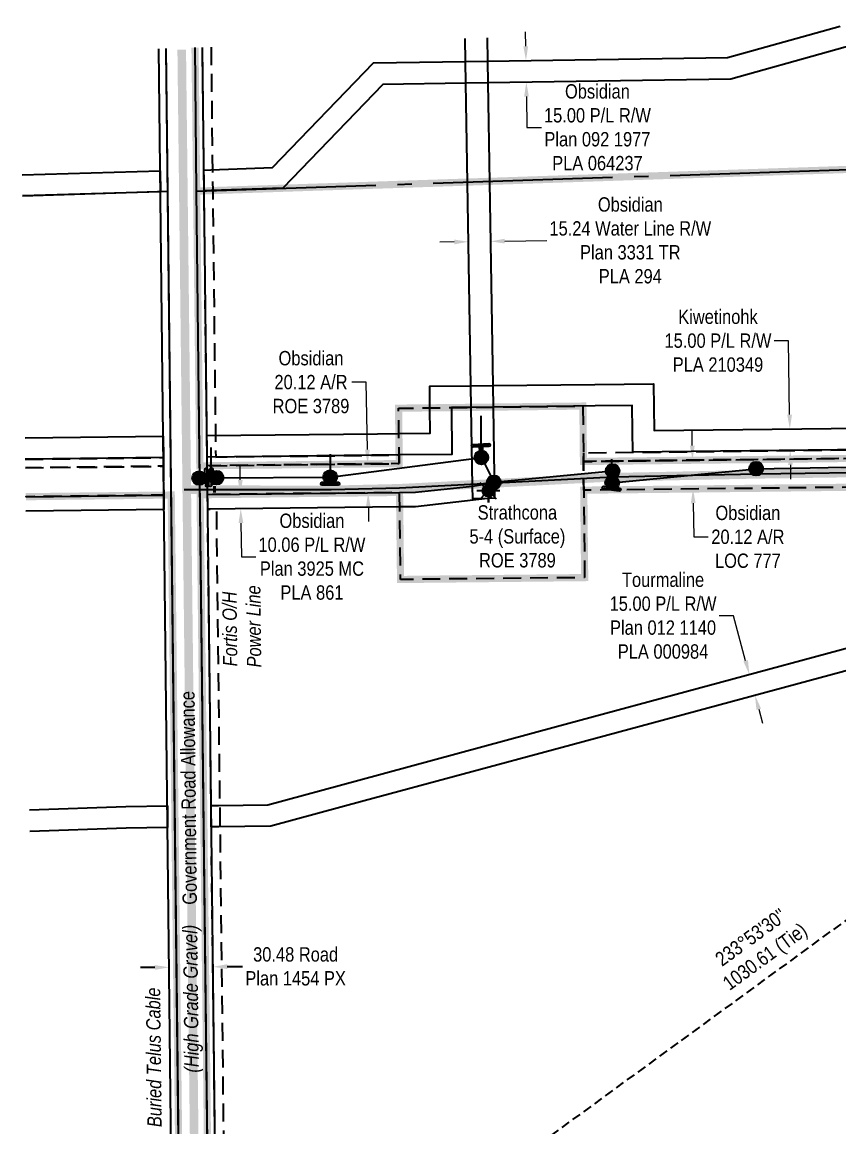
# Model space of a CAD drawing. Extents: x 646539 to 650487, y 5835910 to 5840542.
# Drawn here: x 647036 to 647605, y 5837879 to 5838649 of the extents above; entities that cross this region are included whole.
import ezdxf
from ezdxf.enums import TextEntityAlignment as Align

# ---------------------------------------------------------------- set-up
doc = ezdxf.new("R2010")
doc.units = 0
doc.header["$LTSCALE"] = 5
doc.header["$PDSIZE"] = 0.5
for name, pattern in [('CENTERLINEX3', [5, 2.5, -1, 0.5, -1]), ('foc-ACCESSROAD', [3.75, 2.5, -1.25]), ('foc-FLOWLINE', [3.75, 2.5, -1.25]), ('foc-QUARTERLINE', [33, 25, -3, 2, -3]), ('foc-TIELINE', [1.875, 1.25, -0.625])]:
    doc.linetypes.add(name, pattern=pattern)
doc.layers.get('Defpoints').update_dxf_attribs({"color": 9})
for name, color, linetype, lineweight in [('AS-GENERAL', 48, 'Continuous', 18), ('C-AR-T', 13, 'Continuous', 9), ('C-RW-T', 13, 'Continuous', 9), ('C-WS-T', 13, 'Continuous', 9), ('F-RW-T', 190, 'Continuous', 9), ('T-TEXT', 48, 'Continuous', 18)]:
    doc.layers.add(name, color=color, linetype=linetype, lineweight=lineweight)
for name, color, linetype in [('AS-POWER', 104, 'foc-POWER'), ('AS-POWER-EXISTING-ANC', 72, 'Continuous'), ('AS-POWER-EXISTING-PP', 72, 'Continuous'), ('AS-POWER-T', 104, 'Continuous'), ('AS-ROADS', 254, 'Continuous'), ('AS-SYMBOL', 7, 'Continuous'), ('AS-TELUS', 224, 'foc-TEL'), ('C-AR', 13, 'foc-ACCESSROAD'), ('C-RW', 13, 'Continuous'), ('C-WS', 13, 'foc-ACCESSROAD'), ('F-EZE', 190, 'foc-FLOWLINE'), ('F-RW', 190, 'Continuous'), ('F-WS-S', 8, 'Continuous'), ('L-QSEC', 8, 'foc-QUARTERLINE'), ('L-ROAD-T', 7, 'Continuous'), ('L-SEC', 7, 'Continuous'), ('L-TIE', 7, 'foc-TIELINE'), ('L-TIE-T', 7, 'Continuous'), ('L-TITLEDB', 4, 'Continuous'), ('L-TITLEDB-T', 4, 'Continuous')]:
    doc.layers.add(name, color=color, linetype=linetype)
doc.layers.add('AS-TRAPPER BOUNDARY', color=7, linetype='CENTERLINEX3', true_color=0xb85c00, transparency=0.6)
doc.styles.add('80CG', font='ARIALN.TTF', dxfattribs={"height": 10})
doc.styles.add('80L', font='ARIALN.TTF', dxfattribs={"height": 10})
doc.styles.add('80LS', font='ARIALNI.TTF', dxfattribs={"height": 10})
doc.styles.add('foc-LtypeFont', font='ARIALN.TTF', dxfattribs={"height": 7.35})
doc.linetypes.add('foc-POWER', pattern='A,6,-1,["P",foc-LtypeFont,S=0.2,R=0,X=-0.625,Y=-0.75],-1.24,4', length=12.24)
doc.linetypes.add('foc-POWER-NOLINE', pattern='A,0,-4,["P",foc-LtypeFont,S=0.2,R=0,X=-0.625,Y=-0.75],-8.24', length=12.24)
doc.linetypes.add('foc-TEL', pattern='A,2,-1,["T",foc-LtypeFont,S=0.2,R=0,X=-0.425,Y=-0.75],-1.24,8', length=12.24)
doc.linetypes.add('foc-TEL-NOLINE', pattern='A,0,-2,["T",foc-LtypeFont,S=0.2,R=0,X=-0.425,Y=-0.75],-10.24', length=12.24)
doc.dimstyles.new('Compass 5 000', dxfattribs={"dimscale": 5, "dimtxt": 9, "dimasz": 2, "dimexe": 0.2, "dimexo": 0.0625, "dimgap": 0.5, "dimtad": 0, "dimtih": 1, "dimtoh": 1, "dimzin": 0, "dimdsep": 46, "dimtxsty": '80CG', "dimcen": 0.1, "dimse1": 1, "dimse2": 1, "dimclrd": 256, "dimclrt": 256, "dimaunit": 1, "dimadec": 4, "dimazin": 0, "dimtfac": 0.06, "dimtofl": 0, "dimtmove": 0, "dimatfit": 1, "dimfxl": 0.2, "dimtolj": 1, "dimtzin": 0, "dimlwd": -1, "dimarcsym": 0})

# ---------------------------------------------------------------- blocks, each defined once
blk = doc.blocks.new('*D40')
at = {"layer": 'C-AR-T', "transparency": 16777216}
for p, q in [((647502.62, 5838354.05), (647502.47, 5838364.05)), ((647503.26, 5838313.93), (647503.63, 5838290.44)), ((647503.63, 5838290.44), (647513.63, 5838290.44))]:
    blk.add_line(p, q, dxfattribs=at)
for points in [[(647504.29, 5838354.08), (647500.96, 5838354.02), (647502.78, 5838344.05)], [(647504.92, 5838313.96), (647501.59, 5838313.9), (647503.1, 5838323.93)]]:
    blk.add_solid(points, dxfattribs=at)
at = {"layer": 'Defpoints', "color": 0, "transparency": 16777216}
for p in [(647693.38, 5838347.06), (647693.69, 5838326.94), (647503.1, 5838323.93)]:
    blk.add_point(p, dxfattribs=at)
at = {"layer": 'C-AR-T', "transparency": 16777216, "insert": (647541.36, 5838290.44), "char_height": 10, "attachment_point": 5, "style": '80CG'}
blk.add_mtext('\\A1;Obsidian\\P20.12 A/R\\PLOC 777', dxfattribs=at)
blk = doc.blocks.new('*D42')
at = {"layer": 'C-RW-T', "transparency": 16777216}
for p, q in [((647336.74, 5838495.97), (647326.74, 5838495.8)), ((647371.97, 5838496.54), (647401.26, 5838497.03))]:
    blk.add_line(p, q, dxfattribs=at)
for points in [[(647336.71, 5838497.63), (647336.76, 5838494.3), (647346.74, 5838496.13)], [(647371.94, 5838498.21), (647371.99, 5838494.88), (647361.97, 5838496.38)]]:
    blk.add_solid(points, dxfattribs=at)
at = {"layer": 'Defpoints', "color": 0, "transparency": 16777216}
for p in [(647361.97, 5838496.38), (647346.79, 5838492.77), (647362.02, 5838493.02)]:
    blk.add_point(p, dxfattribs=at)
at = {"layer": 'C-RW-T', "transparency": 16777216, "insert": (647459.44, 5838497.03), "char_height": 10, "attachment_point": 5, "style": '80CG'}
blk.add_mtext('\\A1;Obsidian\\P15.24 Water Line R/W\\PPlan 3331 TR\\PPLA 294', dxfattribs=at)
blk = doc.blocks.new('*D43')
at = {"layer": 'C-RW-T', "transparency": 16777216}
for p, q in [((647187.68, 5838330.12), (647187.53, 5838340.12)), ((647188.15, 5838300.1), (647188.51, 5838276.6)), ((647188.51, 5838276.6), (647198.51, 5838276.6))]:
    blk.add_line(p, q, dxfattribs=at)
for points in [[(647189.35, 5838330.15), (647186.01, 5838330.1), (647187.84, 5838320.12)], [(647189.81, 5838300.12), (647186.48, 5838300.07), (647187.99, 5838310.09)]]:
    blk.add_solid(points, dxfattribs=at)
at = {"layer": 'Defpoints', "color": 0, "transparency": 16777216}
for p in [(647229.12, 5838320.76), (647187.99, 5838310.09), (647229.28, 5838310.73)]:
    blk.add_point(p, dxfattribs=at)
at = {"layer": 'C-RW-T', "transparency": 16777216, "insert": (647237.6, 5838276.6), "char_height": 10, "attachment_point": 5, "style": '80CG'}
blk.add_mtext('\\A1;Obsidian\\P10.06 P/L R/W\\PPlan 3925 MC\\PPLA 861', dxfattribs=at)
blk = doc.blocks.new('*D45')
at = {"layer": 'C-WS-T', "transparency": 16777216}
for p, q in [((647275.49, 5838398.25), (647265.49, 5838398.25)), ((647276.25, 5838351.27), (647275.49, 5838398.25)), ((647276.9, 5838311.14), (647277.07, 5838301.14))]:
    blk.add_line(p, q, dxfattribs=at)
for points in [[(647277.92, 5838351.3), (647274.59, 5838351.25), (647276.41, 5838341.28)], [(647278.57, 5838311.16), (647275.24, 5838311.11), (647276.74, 5838321.13)]]:
    blk.add_solid(points, dxfattribs=at)
at = {"layer": 'Defpoints', "color": 0, "transparency": 16777216}
for p in [(647276.41, 5838341.28), (647280.62, 5838341.34), (647280.94, 5838321.2)]:
    blk.add_point(p, dxfattribs=at)
at = {"layer": 'C-WS-T', "transparency": 16777216, "insert": (647236.94, 5838398.25), "char_height": 10, "attachment_point": 5, "style": '80CG'}
blk.add_mtext('\\A1;Obsidian\\P20.12 A/R\\PROE 3789', dxfattribs=at)
blk = doc.blocks.new('*D49')
at = {"layer": 'Defpoints', "color": 0, "transparency": 16777216}
for p in [(647524.85, 5838189.77), (647542.41, 5838194.51), (647528.76, 5838175.29)]:
    blk.add_point(p, dxfattribs=at)
at = {"layer": 'F-RW-T', "transparency": 16777216}
for p, q in [((647531.34, 5838235.5), (647521.34, 5838235.5)), ((647539.8, 5838204.17), (647531.34, 5838235.5)), ((647548.92, 5838170.38), (647551.53, 5838160.73))]:
    blk.add_line(p, q, dxfattribs=at)
for points in [[(647541.41, 5838204.6), (647538.19, 5838203.73), (647542.41, 5838194.51)], [(647550.53, 5838170.82), (647547.31, 5838169.95), (647546.31, 5838180.03)]]:
    blk.add_solid(points, dxfattribs=at)
at = {"layer": 'F-RW-T', "transparency": 16777216, "insert": (647482.25, 5838235.5), "char_height": 10, "attachment_point": 5, "style": '80CG'}
blk.add_mtext('\\A1;Tourmaline\\P15.00 P/L R/W\\PPlan 012 1140\\PPLA 000984', dxfattribs=at)
blk = doc.blocks.new('*D50')
at = {"layer": 'Defpoints', "color": 0, "transparency": 16777216}
for p in [(647570.59, 5838365.63), (647834.12, 5838369.83), (647834.36, 5838354.84)]:
    blk.add_point(p, dxfattribs=at)
at = {"layer": 'F-RW-T', "transparency": 16777216}
for p, q in [((647569.61, 5838427.13), (647559.61, 5838427.13)), ((647570.43, 5838375.62), (647569.61, 5838427.13)), ((647570.99, 5838340.64), (647571.15, 5838330.64))]:
    blk.add_line(p, q, dxfattribs=at)
for points in [[(647572.1, 5838375.65), (647568.77, 5838375.6), (647570.59, 5838365.63)], [(647572.66, 5838340.67), (647569.32, 5838340.61), (647570.83, 5838350.64)]]:
    blk.add_solid(points, dxfattribs=at)
at = {"layer": 'F-RW-T', "transparency": 16777216, "insert": (647520.52, 5838427.13), "char_height": 10, "attachment_point": 5, "style": '80CG'}
blk.add_mtext('\\A1;Kiwetinohk\\P15.00 P/L R/W\\PPLA 210349', dxfattribs=at)
blk = doc.blocks.new('*D53')
at = {"layer": 'Defpoints', "color": 0, "transparency": 16777216}
for p in [(647137.52, 5838044.44), (647167.99, 5838044.79), (647168.61, 5837990.83)]:
    blk.add_point(p, dxfattribs=at)
at = {"layer": 'L-TITLEDB-T', "transparency": 16777216}
for p, q in [((647128.14, 5837990.37), (647118.14, 5837990.26)), ((647178.61, 5837990.95), (647189.18, 5837991.07))]:
    blk.add_line(p, q, dxfattribs=at)
for points in [[(647128.12, 5837992.04), (647128.16, 5837988.71), (647138.14, 5837990.49)], [(647178.59, 5837992.61), (647178.63, 5837989.28), (647168.61, 5837990.83)]]:
    blk.add_solid(points, dxfattribs=at)
at = {"layer": 'L-TITLEDB-T', "transparency": 16777216, "insert": (647226.24, 5837991.07), "char_height": 10, "attachment_point": 5, "style": '80CG'}
blk.add_mtext('\\A1;30.48 Road\\PPlan 1454 PX', dxfattribs=at)
blk = doc.blocks.new('*U35')
h = blk.add_hatch(color=255)
h.dxf.hatch_style = 1
edge = h.paths.add_edge_path()
edge.add_arc((0.08, 1.1), 0.2, -4.1454, 175.8546, ccw=False)
edge.add_line((0.28, 1.08), (0.19, -0.21))
edge.add_line((0.19, -0.21), (0.12, -1.11))
edge.add_arc((-0.08, -1.1), 0.2, 175.8546, 355.8546, ccw=False)
edge.add_line((-0.28, -1.08), (-0.12, 1.11))
h = blk.add_hatch(color=255)
h.dxf.hatch_style = 1
edge = h.paths.add_edge_path()
edge.add_arc((0.8, -0.06), 0.2, -94.1454, 85.8546, ccw=False)
edge.add_line((0.79, -0.26), (0.19, -0.21))
edge.add_line((0.19, -0.21), (0.21, 0.19))
edge.add_line((0.21, 0.19), (0.82, 0.14))
at = {"color": 255}
blk.add_lwpolyline([(-0.12, 1.11, -1), (0.28, 1.08), (0.19, -0.21), (0.12, -1.11, -1), (-0.28, -1.08)], format="xyb", close=True, dxfattribs=at)
at = {"color": 72, "const_width": 0.1, "flags": 128}
for points in [[(0.08, 1.1), (-0.08, -1.1)], [(0.8, -0.06), (0, 0)]]:
    blk.add_lwpolyline(points, dxfattribs=at)
at = {"color": 255, "flags": 128}
blk.add_lwpolyline([(0.82, 0.14, -1), (0.79, -0.26), (0.19, -0.21), (0.21, 0.19)], format="xyb", close=True, dxfattribs=at)
blk = doc.blocks.new('*U36')
h = blk.add_hatch(color=255)
h.dxf.hatch_style = 1
edge = h.paths.add_edge_path()
edge.add_arc((-1.05, -0.05), 0.2, 92.8978, 272.8978, ccw=False)
edge.add_line((-1.06, 0.15), (-0.21, 0.19))
edge.add_line((-0.21, 0.19), (-0.19, -0.21))
edge.add_line((-0.19, -0.21), (-1.04, -0.25))
h = blk.add_hatch(color=255)
h.dxf.hatch_style = 1
edge = h.paths.add_edge_path()
edge.add_arc((0.06, -1.1), 0.2, -177.1022, 2.8978, ccw=False)
edge.add_line((-0.14, -1.11), (-0.21, 0.19))
edge.add_line((-0.21, 0.19), (-0.26, 1.09))
edge.add_arc((-0.06, 1.1), 0.2, 2.8978, 182.8978, ccw=False)
edge.add_line((0.14, 1.11), (0.26, -1.09))
at = {"color": 255, "flags": 128}
blk.add_lwpolyline([(-1.04, -0.25, -1), (-1.06, 0.15), (-0.21, 0.19), (-0.19, -0.21)], format="xyb", close=True, dxfattribs=at)
at = {"color": 72, "const_width": 0.1, "flags": 128}
for points in [[(-1.05, -0.05), (0, 0)], [(0.06, -1.1), (-0.06, 1.1)]]:
    blk.add_lwpolyline(points, dxfattribs=at)
at = {"color": 255}
blk.add_lwpolyline([(0.26, -1.09, -1), (-0.14, -1.11), (-0.21, 0.19), (-0.26, 1.09, -1), (0.14, 1.11)], format="xyb", close=True, dxfattribs=at)
blk = doc.blocks.new('*U37')
h = blk.add_hatch(color=255)
h.dxf.hatch_style = 1
edge = h.paths.add_edge_path()
edge.add_arc((-1.1, 0), 0.2, 90.248, 270.248, ccw=False)
edge.add_line((-1.1, 0.2), (0.2, 0.2))
edge.add_line((0.2, 0.2), (1.1, 0.2))
edge.add_arc((1.1, 0), 0.2, -89.752, 90.248, ccw=False)
edge.add_line((1.1, -0.2), (-1.1, -0.2))
h = blk.add_hatch(color=255)
h.dxf.hatch_style = 1
edge = h.paths.add_edge_path()
edge.add_arc((0, 0.92), 0.2, 0.248, 180.248, ccw=False)
edge.add_line((0.2, 0.93), (0.2, 0.2))
edge.add_line((0.2, 0.2), (-0.2, 0.2))
edge.add_line((-0.2, 0.2), (-0.2, 0.92))
at = {"color": 255}
blk.add_lwpolyline([(-1.1, -0.2, -1), (-1.1, 0.2), (0.2, 0.2), (1.1, 0.2, -1), (1.1, -0.2)], format="xyb", close=True, dxfattribs=at)
at = {"color": 72, "const_width": 0.1, "flags": 128}
for points in [[(-1.1, 0), (1.1, 0)], [(0, 0.92), (0, 0)]]:
    blk.add_lwpolyline(points, dxfattribs=at)
at = {"color": 255, "flags": 128}
blk.add_lwpolyline([(-0.2, 0.92, -1), (0.2, 0.93), (0.2, 0.2), (-0.2, 0.2)], format="xyb", close=True, dxfattribs=at)
blk = doc.blocks.new('*U38')
h = blk.add_hatch(color=255)
h.dxf.hatch_style = 1
edge = h.paths.add_edge_path()
edge.add_arc((1.1, 0.05), 0.2, -87.6081, 92.3919, ccw=False)
edge.add_line((1.11, -0.15), (-0.19, -0.21))
edge.add_line((-0.19, -0.21), (-1.09, -0.25))
edge.add_arc((-1.1, -0.05), 0.2, 92.3919, 272.3919, ccw=False)
edge.add_line((-1.11, 0.15), (1.09, 0.25))
h = blk.add_hatch(color=255)
h.dxf.hatch_style = 1
edge = h.paths.add_edge_path()
edge.add_arc((0.07, -1.68), 0.2, -177.6081, 2.3919, ccw=False)
edge.add_line((-0.13, -1.68), (-0.19, -0.21))
edge.add_line((-0.19, -0.21), (0.21, -0.19))
edge.add_line((0.21, -0.19), (0.27, -1.67))
at = {"color": 255}
blk.add_lwpolyline([(1.09, 0.25, -1), (1.11, -0.15), (-0.19, -0.21), (-1.09, -0.25, -1), (-1.11, 0.15)], format="xyb", close=True, dxfattribs=at)
at = {"color": 72, "const_width": 0.1, "flags": 128}
for points in [[(1.1, 0.05), (-1.1, -0.05)], [(0.07, -1.68), (0, 0)]]:
    blk.add_lwpolyline(points, dxfattribs=at)
at = {"color": 255, "flags": 128}
blk.add_lwpolyline([(0.27, -1.67, -1), (-0.13, -1.68), (-0.19, -0.21), (0.21, -0.19)], format="xyb", close=True, dxfattribs=at)
blk = doc.blocks.new('*U39')
h = blk.add_hatch(color=255)
h.dxf.hatch_style = 1
edge = h.paths.add_edge_path()
edge.add_arc((-1.09, 0.13), 0.2, 83.0027, 263.0027, ccw=False)
edge.add_line((-1.07, 0.33), (0.22, 0.17))
edge.add_line((0.22, 0.17), (1.12, 0.06))
edge.add_arc((1.09, -0.13), 0.2, -96.9973, 83.0027, ccw=False)
edge.add_line((1.07, -0.33), (-1.12, -0.06))
h = blk.add_hatch(color=255)
h.dxf.hatch_style = 1
edge = h.paths.add_edge_path()
edge.add_arc((0.1, 0.8), 0.2, -6.9973, 173.0027, ccw=False)
edge.add_line((0.3, 0.77), (0.22, 0.17))
edge.add_line((0.22, 0.17), (-0.17, 0.22))
edge.add_line((-0.17, 0.22), (-0.1, 0.82))
at = {"color": 255}
blk.add_lwpolyline([(-1.12, -0.06, -1), (-1.07, 0.33), (0.22, 0.17), (1.12, 0.06, -1), (1.07, -0.33)], format="xyb", close=True, dxfattribs=at)
at = {"color": 72, "const_width": 0.1, "flags": 128}
for points in [[(-1.09, 0.13), (1.09, -0.13)], [(0.1, 0.8), (0, 0)]]:
    blk.add_lwpolyline(points, dxfattribs=at)
at = {"color": 255, "flags": 128}
blk.add_lwpolyline([(-0.1, 0.82, -1), (0.3, 0.77), (0.22, 0.17), (-0.17, 0.22)], format="xyb", close=True, dxfattribs=at)
blk = doc.blocks.new('POWERPOLE')
h = blk.add_hatch(color=255)
edge = h.paths.add_edge_path()
edge.add_arc((0, 0), 0.96, 0, 360)
at = {"linetype": 'Continuous'}
for p, q in [((0.68, -0.68), (-0.68, 0.68)), ((-0.68, -0.68), (0.68, 0.68))]:
    blk.add_line(p, q, dxfattribs=at)
blk.add_circle((0, 0), 0.96, dxfattribs=at)
blk = doc.blocks.new('GAS')
h = blk.add_hatch(color=255)
h.dxf.hatch_style = 1
edge = h.paths.add_edge_path()
edge.add_arc((0, 0), 0.9, 0, 360)
for p, q in [((0, 0.81), (0, 1.62)), ((-0.81, 0), (-1.62, 0)), ((-0.57, 0.57), (-1.14, 1.14)), ((0.57, 0.57), (1.14, 1.14)), ((1.62, 0), (0.81, 0)), ((-0.57, -0.57), (-1.14, -1.14)), ((0, -0.81), (0, -1.62)), ((1.14, -1.14), (0.57, -0.57))]:
    blk.add_line(p, q)
blk.add_circle((0, 0), 0.8)
blk = doc.blocks.new('DYN_ANCHOR_STAKED')
at = {"color": 210}
blk.add_line((-1.1, 0), (1.1, 0), dxfattribs=at)
at = {"layer": 'AS-SYMBOL', "color": 210, "flags": 128}
blk.add_lwpolyline([(0, 4.125), (0, 0)], dxfattribs=at)
blk = doc.blocks.new('*D70')
at = {"layer": 'C-WS-T', "transparency": 16777216}
for p, q in [((647386.58, 5838632.35), (647386.42, 5838642.35)), ((647387.12, 5838597.35), (647387.45, 5838575.84)), ((647387.45, 5838575.84), (647397.45, 5838575.84))]:
    blk.add_line(p, q, dxfattribs=at)
for points in [[(647388.24, 5838632.37), (647384.91, 5838632.32), (647386.73, 5838622.35)], [(647388.78, 5838597.37), (647385.45, 5838597.32), (647386.96, 5838607.34)]]:
    blk.add_solid(points, dxfattribs=at)
at = {"layer": 'Defpoints', "color": 0, "transparency": 16777216}
for p in [(647396.9, 5838622.51), (647386.96, 5838607.34), (647397.13, 5838607.5)]:
    blk.add_point(p, dxfattribs=at)
at = {"layer": 'C-WS-T', "transparency": 16777216, "insert": (647436.53, 5838575.84), "char_height": 10, "attachment_point": 5, "style": '80CG'}
blk.add_mtext('\\A1;Obsidian\\P15.00 P/L R/W\\PPlan 092 1977\\PPLA 064237', dxfattribs=at)

msp = doc.modelspace()

# ---------------------------------------------------------------- linework, layer by layer
at = {"layer": 'AS-GENERAL', "const_width": 1.999, "flags": 128}
msp.add_lwpolyline([(647169.759, 5838325.823), (647169.742, 5838321.207)], dxfattribs=at)
at = {"layer": 'AS-POWER', "linetype": 'foc-POWER-NOLINE', "flags": 128}
msp.add_lwpolyline([(647166.897, 5837686.073), (647158.869, 5838391.633)], dxfattribs=at)
at = {"layer": 'AS-POWER', "flags": 128}
msp.add_lwpolyline([(647159.029, 5838331.463), (647171.153, 5838331.708), (647250.299, 5838332.134), (647355.711, 5838345.79), (647364.336, 5838328.461), (647447.097, 5838336.374), (647446.781, 5838328.006), (647547.108, 5838337.979), (647647.537, 5838339.815), (647747.798, 5838341.359), (647848.14, 5838343.338), (647948.264, 5838345.171), (648049.625, 5838347.007)], dxfattribs=at)
at = {"layer": 'AS-ROADS', "const_width": 5.998, "flags": 128}
for points in [[(647168.623, 5837585.659), (647157.011, 5837672.565), (647157.264, 5837722.95), (647146.875, 5838630.024)], [(648049.235, 5838340.732), (647946.186, 5838339.409), (647847.486, 5838338.491), (647747.448, 5838336.636), (647648.853, 5838335.462), (647547.287, 5838334.04), (647447.195, 5838332.027), (647298.607, 5838324.299), (647251.054, 5838323.203), (647148.642, 5838323.301)]]:
    msp.add_lwpolyline(points, dxfattribs=at)
at = {"layer": 'AS-ROADS', "flags": 128}
msp.add_lwpolyline([(648049.239, 5838340.731), (647946.189, 5838339.407), (647847.489, 5838338.49), (647747.452, 5838336.635), (647648.857, 5838335.461), (647547.29, 5838334.039), (647447.199, 5838332.026), (647298.611, 5838324.298), (647251.058, 5838323.202), (647148.645, 5838323.3)], dxfattribs=at)
at = {"layer": 'AS-TELUS', "linetype": 'foc-TEL-NOLINE', "flags": 128}
msp.add_lwpolyline([(647146.789, 5837685.43), (647136.045, 5838629.646)], dxfattribs=at)
at = {"layer": 'AS-TRAPPER BOUNDARY', "color": 52, "true_color": 0xbadd22, "const_width": 4.999, "flags": 128}
for points in [[(647157.278, 5838531.408), (647156.14, 5838631.402)], [(647038.252, 5838318.445), (647139.573, 5838319.6), (647146.789, 5837685.43), (647045.628, 5837682.19)]]:
    msp.add_lwpolyline(points, dxfattribs=at)
for points in [[(647989.45, 5838442.976), (647992.389, 5838349.439), (647426.796, 5838342.991), (647426.734, 5838348.982), (647426.398, 5838381.606), (647363.862, 5838380.897), (647348.623, 5838380.715), (647297.963, 5838380.132), (647298.403, 5838341.527), (647159.457, 5838339.943), (647159.457, 5838339.943), (647157.278, 5838531.408), (647985.804, 5838559.001), (647989.45, 5838442.976)], [(647299.342, 5838260.748), (647427.629, 5838262.069), (647427.002, 5838322.989), (647993.026, 5838329.178), (648012.384, 5837713.09), (647166.897, 5837686.073), (647159.686, 5838319.83), (647298.641, 5838321.414), (647298.782, 5838309.065), (647299.342, 5838260.748)]]:
    msp.add_lwpolyline(points, close=True, dxfattribs=at)
at = {"layer": 'C-AR', "flags": 128}
msp.add_lwpolyline([(647992.389, 5838349.439), (647993.026, 5838329.178), (647427.002, 5838322.989), (647426.796, 5838342.991), (647992.389, 5838349.439)], close=True, dxfattribs=at)
at = {"layer": 'C-RW'}
for points in [[(647668.859, 5838648.575), (647665.508, 5838647.637), (647529.374, 5838609.537), (647360.24, 5838606.933), (647344.93, 5838606.698), (647287.05, 5838605.808), (647217.36, 5838533.409), (647167.361, 5838531.744), (647162.455, 5838531.581), (647162.29, 5838546.062), (647167.182, 5838546.237), (647210.226, 5838547.773), (647280.58, 5838620.715), (647344.685, 5838621.702), (647359.913, 5838621.936), (647527.2, 5838624.511), (647605.613, 5838646.456)], [(647359.648, 5838638.219), (647359.913, 5838621.936), (647360.24, 5838606.933), (647361.289, 5838537.655), (647363.616, 5838395.885), (647363.862, 5838380.897), (647364.905, 5838317.307), (647359.901, 5838317.23), (647349.663, 5838317.049), (647349.522, 5838325.717), (647348.623, 5838380.715), (647348.378, 5838395.707), (647346.065, 5838537.148), (647344.93, 5838606.698), (647344.685, 5838621.702), (647344.424, 5838637.709)], [(647035.652, 5838542.686), (647131.822, 5838545.572), (647131.989, 5838530.95), (647035.822, 5838528.035)], [(647038.252, 5838318.445), (647038.252, 5838318.445), (647134.395, 5838319.541), (647134.509, 5838309.485), (647038.368, 5838308.389)]]:
    msp.add_lwpolyline(points, dxfattribs=at)
msp.add_lwpolyline([(647360.741, 5838327.559), (647362.318, 5838317.62), (647359.901, 5838317.23), (647309.8, 5838311.484), (647298.756, 5838311.358), (647164.978, 5838309.832), (647164.864, 5838319.889), (647298.641, 5838321.414), (647309.684, 5838321.54), (647349.522, 5838325.717), (647360.741, 5838327.559)], close=True, dxfattribs=at)
at = {"layer": 'C-WS', "flags": 128}
msp.add_lwpolyline([(647426.734, 5838348.989), (647426.796, 5838342.991), (647427.02, 5838321.163), (647427.629, 5838262.069), (647299.342, 5838260.748), (647298.782, 5838309.065), (647298.641, 5838321.414), (647164.864, 5838319.889), (647164.635, 5838340.002), (647298.403, 5838341.527), (647298.362, 5838345.287), (647297.963, 5838380.132), (647348.623, 5838380.715), (647363.862, 5838380.897), (647426.398, 5838381.606), (647426.734, 5838348.989)], close=True, dxfattribs=at)
msp.add_lwpolyline([(647038.019, 5838338.558), (647134.166, 5838339.654), (647134.395, 5838319.541), (647038.252, 5838318.445)], dxfattribs=at)
at = {"layer": 'F-EZE', "flags": 128}
for points in [[(647167.313, 5838631.777), (647168.451, 5838531.78), (647170.394, 5838361.063), (647170.564, 5838346.068), (647298.336, 5838347.525), (647298.403, 5838341.527), (647164.635, 5838340.002), (647164.396, 5838360.994), (647162.455, 5838531.581), (647161.317, 5838631.576)], [(647037.897, 5838344.555), (647037.949, 5838344.556), (647134.097, 5838345.652), (647134.166, 5838339.654), (647038.019, 5838338.558)]]:
    msp.add_lwpolyline(points, dxfattribs=at)
for points in [[(647992.201, 5838355.436), (647992.389, 5838349.439), (647426.796, 5838342.991), (647426.734, 5838348.982), (647992.201, 5838355.436)], [(647178.071, 5837686.43), (647172.074, 5837686.238), (647164.978, 5838309.832), (647170.976, 5838309.901), (647178.071, 5837686.43)]]:
    msp.add_lwpolyline(points, close=True, dxfattribs=at)
at = {"layer": 'F-RW'}
msp.add_lwpolyline([(647274.078, 5838106.533), (647208.941, 5838088.744), (647172.703, 5838088.33), (647167.498, 5838088.369), (647167.329, 5838103.262), (647172.536, 5838103.329), (647206.841, 5838103.707), (647270.164, 5838121.006), (647408.028, 5838158.222), (647834.528, 5838273.402), (647871.262, 5838299.289), (647988.648, 5838468.509), (647989.441, 5838443.263), (647882.125, 5838288.536), (647841.052, 5838259.598), (647412.014, 5838143.699), (647274.078, 5838106.533)], close=True, dxfattribs=at)
for points in [[(647909.557, 5838354.494), (647461.168, 5838349.381), (647461.008, 5838364.376), (647460.82, 5838381.99), (647434.918, 5838381.697), (647419.916, 5838381.536), (647363.847, 5838380.896), (647348.623, 5838380.715), (647334.846, 5838380.556), (647335.182, 5838347.945), (647298.336, 5838347.525), (647164.567, 5838346), (647164.396, 5838360.994), (647283.173, 5838362.348), (647298.165, 5838362.519), (647320.022, 5838362.769), (647319.856, 5838380.383), (647319.685, 5838395.372), (647348.378, 5838395.707), (647363.615, 5838395.885), (647434.744, 5838396.696), (647475.639, 5838397.151), (647475.987, 5838364.547), (647907.779, 5838369.47)], [(647037.775, 5838359.551), (647133.927, 5838360.647), (647134.097, 5838345.652), (647037.902, 5838344.555)], [(647040.783, 5838100.197), (647107.92, 5838102.539), (647136.859, 5838102.921), (647137.03, 5838087.932), (647108.264, 5838087.556), (647040.957, 5838085.164)]]:
    msp.add_lwpolyline(points, dxfattribs=at)
at = {"layer": 'L-QSEC'}
for p, q in [((647157.278, 5838531.408), (648084.751, 5838562.297)), ((647137.17, 5838531.102), (647035.824, 5838527.929))]:
    msp.add_line(p, q, dxfattribs=at)
at = {"layer": 'L-SEC'}
for p, q in [((647137.166, 5838531.101), (647136.032, 5838630.728)), ((647157.278, 5838531.408), (647156.14, 5838631.402)), ((647146.789, 5837685.43), (647137.166, 5838531.101)), ((647166.897, 5837686.073), (647157.278, 5838531.408))]:
    msp.add_line(p, q, dxfattribs=at)
at = {"layer": 'L-TIE', "flags": 128}
msp.add_lwpolyline([(647146.789, 5837685.43), (647979.181, 5838292.617)], dxfattribs=at)
at = {"layer": 'L-TITLEDB'}
for p, q in [((647141.612, 5837685.264), (647130.855, 5838630.556)), ((647172.074, 5837686.238), (647161.317, 5838631.576))]:
    msp.add_line(p, q, dxfattribs=at)

# ---------------------------------------------------------------- block references
at = {"xscale": 4.999999999999883, "yscale": 4.999999999999883, "zscale": 4.999999999999883}
for p in [(647355.365, 5838354.168), (647164.287, 5838331.727), (647167.142, 5838331.998), (647250.322, 5838327.513), (647446.297, 5838324.029)]:
    msp.add_blockref('DYN_ANCHOR_STAKED', p, dxfattribs=at)
at = {"layer": 'AS-POWER-EXISTING-ANC', "color": 6, "xscale": 4.998555499999881, "yscale": 4.998555499999881, "zscale": 4.998555499999881}
for name, p in [('*U38', (647355.361, 5838354.169)), ('*U36', (647164.284, 5838331.729)), ('*U35', (647167.138, 5838331.999)), ('*U37', (647250.319, 5838327.514)), ('*U39', (647446.293, 5838324.03))]:
    msp.add_blockref(name, p, dxfattribs=at)
at = {"layer": 'AS-POWER-EXISTING-PP', "color": 6, "xscale": 4.998555499999881, "yscale": 4.998555499999881, "zscale": 4.998555499999881}
for p in [(647355.711, 5838345.79), (647447.097, 5838336.374), (647547.108, 5838337.979), (647159.029, 5838331.463), (647171.153, 5838331.708), (647250.299, 5838332.134), (647364.336, 5838328.461), (647446.781, 5838328.006)]:
    msp.add_blockref('POWERPOLE', p, dxfattribs=at)
at = {"layer": 'AS-SYMBOL', "xscale": 4.999999999999883, "yscale": 4.999999999999883, "zscale": 4.999999999999883}
msp.add_blockref('GAS', (647360.511, 5838322.496), dxfattribs=at)
at = {"layer": 'F-WS-S', "xscale": 4.999999999999873, "yscale": 4.999999999999873, "zscale": 4.999999999999873}
msp.add_blockref('GAS', (647360.508, 5838322.497), dxfattribs=at)

# ---------------------------------------------------------------- texts
at = {"layer": 'AS-POWER-T', "insert": (647175.707, 5838195.925), "char_height": 9.98952, "attachment_point": 1, "rotation": 90.651944, "style": '80L'}
msp.add_mtext_dynamic_manual_height_columns('\\pi4.1696;{\\fArial Narrow|b0|i1|c0|p34;Fortis O/H\\P\\pi0.077754; Power Line}', width=60.29706, gutter_width=49.994, heights=[0], dxfattribs=at)
at = {"layer": 'AS-TELUS', "insert": (647122.959, 5837878.68), "char_height": 9.98952, "attachment_point": 1, "rotation": 90.651944, "style": '80L'}
msp.add_mtext_dynamic_manual_height_columns('\\pi0.32699,t130.19;{\\fArial Narrow|b0|i1|c0|p34;Buried Telus Cable}', width=97.18982, gutter_width=49.994, heights=[0], dxfattribs=at)
at = {"layer": 'C-WS-T', "insert": (647380.772, 5838290.735), "char_height": 9.99711, "attachment_point": 5, "style": '80CG'}
msp.add_mtext('\\A1;Strathcona\\P5-4 (Surface)\\PROE 3789', dxfattribs=at)
at = {"layer": 'L-ROAD-T', "style": '80L'}
msp.add_text('Government Road Allowance', height=9.99711, rotation=90.651948, dxfattribs=at).set_placement((647151.646, 5838108.539), align=Align.MIDDLE_CENTER)
at = {"layer": 'L-TIE-T', "color": 2, "insert": (647540.389, 5838015.511), "char_height": 9.99711, "width": 74.89956, "attachment_point": 2, "rotation": 36.1088, "style": '80L'}
msp.add_mtext("233°53'30'' 1030.61 (Tie)", dxfattribs=at)
at = {"layer": 'T-TEXT', "style": '80LS'}
msp.add_text('(High Grade Gravel)', height=9.99711, rotation=90.651948, dxfattribs=at).set_placement((647153.239, 5837968.588), align=Align.MIDDLE_CENTER)

# ---------------------------------------------------------------- dimensions: what is measured, and where the dimension line sits
at = {"layer": 'C-AR-T'}
dim = msp.add_linear_dim(base=(647503.099, 5838323.93), p1=(647693.375, 5838347.059), p2=(647693.693, 5838326.936), angle=270.903801, text='Obsidian\\P20.12 A/R\\PLOC 777', dimstyle='Compass 5 000', dxfattribs=at)
dim.commit()
dim.dimension.update_dxf_attribs({"geometry": '*D40', "text_midpoint": (647541.363, 5838290.443), "dimtype": 161})
at = {"layer": 'C-RW-T'}
for base, p1, p2, angle, text, picture, middle in [((647361.966, 5838496.38), (647346.791, 5838492.765), (647362.022, 5838493.015), 0.94024, 'Obsidian\\P15.24 Water Line R/W\\PPlan 3331 TR\\PPLA 294', '*D42', (647459.444, 5838497.025)), ((647187.991, 5838310.095), (647229.123, 5838320.764), (647229.278, 5838310.734), 270.887558, 'Obsidian\\P10.06 P/L R/W\\PPlan 3925 MC\\PPLA 861', '*D43', (647237.596, 5838276.595))]:
    dim = msp.add_linear_dim(base=base, p1=p1, p2=p2, angle=angle, text=text, dimstyle='Compass 5 000', dxfattribs=at)
    dim.commit()
    dim.dimension.update_dxf_attribs({"geometry": picture, "text_midpoint": middle, "dimtype": 161})
at = {"layer": 'C-WS-T', "color": 4}
dim = msp.add_linear_dim(base=(647386.961, 5838607.345), p1=(647396.896, 5838622.505), p2=(647397.127, 5838607.501), angle=270.881936, text='Obsidian\\P15.00 P/L R/W\\PPlan 092 1977\\PPLA 064237', dimstyle='Compass 5 000', dxfattribs=at)
dim.commit()
dim.dimension.update_dxf_attribs({"geometry": '*D70', "text_midpoint": (647436.532, 5838575.836), "dimtype": 161})
at = {"layer": 'C-WS-T'}
dim = msp.add_linear_dim(base=(647276.414, 5838341.276), p1=(647280.942, 5838321.203), p2=(647280.616, 5838341.344), angle=90.929219, text='Obsidian\\P20.12 A/R\\PROE 3789', dimstyle='Compass 5 000', dxfattribs=at)
dim.commit()
dim.dimension.update_dxf_attribs({"geometry": '*D45', "text_midpoint": (647236.943, 5838398.247), "dimtype": 161})
at = {"layer": 'F-RW-T'}
dim = msp.add_linear_dim(base=(647570.592, 5838365.626), p1=(647834.357, 5838354.842), p2=(647834.118, 5838369.83), angle=90.914154, text='Kiwetinohk\\P15.00 P/L R/W\\PPLA 210349', dimstyle='Compass 5 000', dxfattribs=at)
dim.commit()
dim.dimension.update_dxf_attribs({"geometry": '*D50', "text_midpoint": (647520.525, 5838427.134), "dimtype": 161})
at = {"layer": 'F-RW-T', "color": 5}
dim = msp.add_linear_dim(base=(647542.405, 5838194.512), p1=(647528.761, 5838175.294), p2=(647524.851, 5838189.772), angle=105.112684, text='Tourmaline\\P15.00 P/L R/W\\PPlan 012 1140\\PPLA 000984', dimstyle='Compass 5 000', dxfattribs=at)
dim.commit()
dim.dimension.update_dxf_attribs({"geometry": '*D49', "text_midpoint": (647482.249, 5838235.504), "dimtype": 161})
at = {"layer": 'L-TITLEDB-T'}
dim = msp.add_linear_dim(base=(647168.608, 5837990.832), p1=(647137.525, 5838044.442), p2=(647167.994, 5838044.789), angle=0.651948, text='30.48 Road\\PPlan 1454 PX', dimstyle='Compass 5 000', dxfattribs=at)
dim.commit()
dim.dimension.update_dxf_attribs({"geometry": '*D53', "text_midpoint": (647226.24, 5837991.067), "dimtype": 161})

doc.saveas('drawing.dxf')
